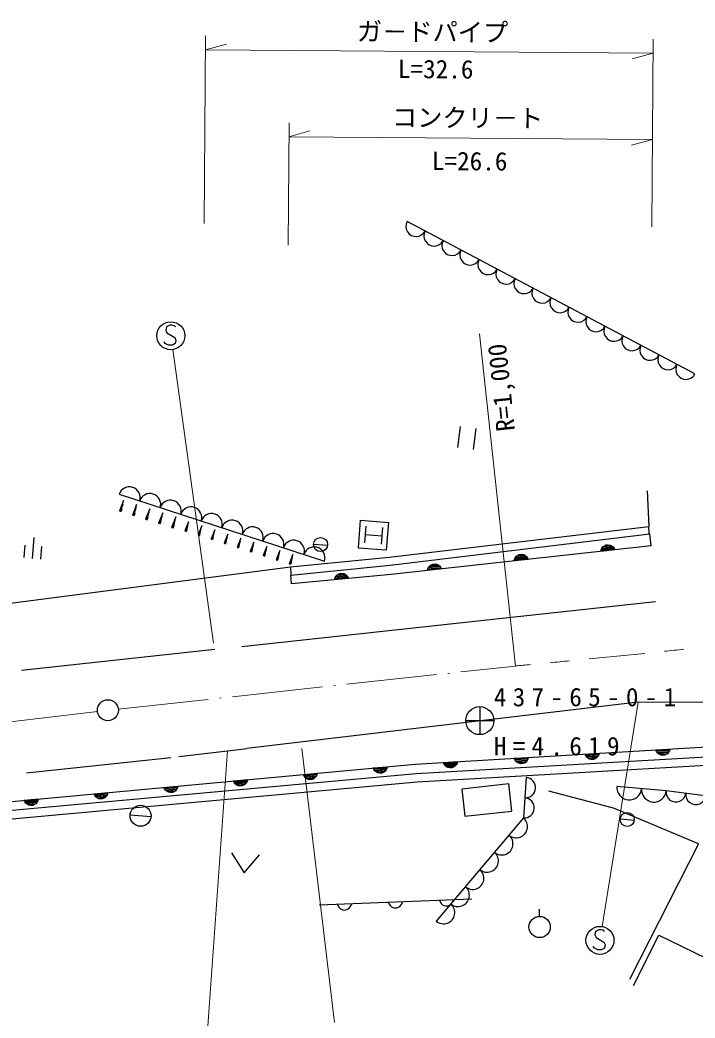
# Model space of a CAD drawing. Units: millimetres, scale not verified. Extents: x 40000 to 680000, y 20000 to 380000.
# Drawn here: x 356812 to 404996, y 266326 to 337564 of the extents above; entities that cross this region are included whole.
import ezdxf
from ezdxf.enums import TextEntityAlignment as Align

# ---------------------------------------------------------------- set-up
doc = ezdxf.new("R2010")
doc.units = ezdxf.units.MM
doc.header["$LTSCALE"] = 1000
doc.linetypes.add('USER1', pattern=[8.199999, 6.452459, -0.806557, 0.134426, -0.806557])
for name, color, linetype, lineweight in [('M-BGD', 7, 'Continuous', 25), ('M-BMK', 2, 'Continuous', 13), ('M-BMK-OTRS', 5, 'Continuous', 25), ('M-BMK-SRVR', 3, 'Continuous', 25), ('M-STR-HTXT', 7, 'Continuous', 13), ('M-STR-STR3', 7, 'Continuous', 25), ('M-STR-STRC', 7, 'Continuous', 25)]:
    doc.layers.add(name, color=color, linetype=linetype, lineweight=lineweight)
doc.styles.add('ＭＳ ゴシック', font='')
doc.styles.get('ＭＳ ゴシック').set_extended_font_data('MS Gothic')

msp = doc.modelspace()

# ---------------------------------------------------------------- linework, layer by layer
at = {"layer": 'M-BGD'}
for p, q in [((388230, 308543), (388046, 307054)), ((389177, 306914), (389362, 308402)), ((364211, 303262), (363914, 302517)), ((363949, 302523), (364048, 302844)), ((364120, 303022), (363964, 302518)), ((363979, 302513), (364187, 303186)), ((364150, 303013), (363995, 302508)), ((364010, 302504), (364109, 302825)), ((364036, 302479), (364211, 303262)), ((365141, 302969), (364845, 302223)), ((364910, 302220), (365118, 302893)), ((364967, 302186), (365141, 302969)), ((363914, 302517), (364036, 302479)), ((363981, 302680), (363934, 302527)), ((364073, 302652), (364025, 302499)), ((364845, 302223), (364967, 302186)), ((364912, 302387), (364864, 302234)), ((364880, 302229), (364979, 302550)), ((365051, 302729), (364895, 302225)), ((365081, 302720), (364926, 302215)), ((364941, 302210), (365040, 302531)), ((365003, 302359), (364956, 302206)), ((366072, 302676), (365775, 301930)), ((365842, 302094), (365795, 301941)), ((365811, 301936), (365910, 302257)), ((365982, 302436), (365826, 301931)), ((365841, 301927), (366049, 302599)), ((366012, 302426), (365856, 301922)), ((365872, 301917), (365971, 302238)), ((365934, 302065), (365887, 301912)), ((365898, 301892), (366072, 302676)), ((367003, 302382), (366706, 301637)), ((366912, 302142), (366757, 301638)), ((366772, 301633), (366979, 302306)), ((366943, 302133), (366787, 301628)), ((366828, 301599), (367003, 302382)), ((367934, 302089), (367637, 301343)), ((367759, 301306), (367934, 302089)), ((365775, 301930), (365898, 301892)), ((366706, 301637), (366828, 301599)), ((366773, 301800), (366726, 301647)), ((366741, 301643), (366840, 301964)), ((366803, 301624), (366902, 301945)), ((366865, 301772), (366818, 301619)), ((367637, 301343), (367759, 301306)), ((367704, 301507), (367657, 301354)), ((367672, 301349), (367771, 301670)), ((367843, 301849), (367688, 301344)), ((367703, 301340), (367910, 302012)), ((367874, 301840), (367718, 301335)), ((367733, 301330), (367832, 301651)), ((367796, 301478), (367749, 301326)), ((368850, 301748), (368590, 301095)), ((368621, 301100), (368708, 301381)), ((368771, 301538), (368634, 301096)), ((368648, 301092), (368829, 301681)), ((368797, 301530), (368661, 301088)), ((368675, 301084), (368761, 301365)), ((368697, 301062), (368850, 301748)), ((369781, 301454), (369521, 300802)), ((369579, 300799), (369760, 301388)), ((369628, 300769), (369781, 301454)), ((383164, 299228), (401699, 301403)), ((357808, 300630), (357685, 299135)), ((368590, 301095), (368697, 301062)), ((368649, 301238), (368608, 301105)), ((368729, 301214), (368688, 301080)), ((369521, 300802), (369628, 300769)), ((369580, 300945), (369538, 300811)), ((369552, 300807), (369639, 301088)), ((369701, 301244), (369565, 300803)), ((369728, 301236), (369592, 300795)), ((369605, 300791), (369692, 301072)), ((369660, 300920), (369619, 300787)), ((370712, 301161), (370452, 300509)), ((370511, 300652), (370469, 300518)), ((370483, 300514), (370569, 300795)), ((370632, 300951), (370496, 300510)), ((370509, 300506), (370691, 301094)), ((370659, 300943), (370523, 300502)), ((370536, 300497), (370623, 300778)), ((370591, 300627), (370550, 300493)), ((370559, 300476), (370712, 301161)), ((371642, 300868), (371383, 300215)), ((371563, 300658), (371427, 300216)), ((371440, 300212), (371622, 300801)), ((371590, 300650), (371454, 300208)), ((371490, 300182), (371642, 300868)), ((357161, 300082), (357087, 299185)), ((358357, 299983), (358283, 299086)), ((370452, 300509), (370559, 300476)), ((371383, 300215), (371490, 300182)), ((371442, 300358), (371400, 300225)), ((371414, 300220), (371500, 300501)), ((371467, 300204), (371554, 300485)), ((371522, 300334), (371480, 300200)), ((372573, 300574), (372313, 299922)), ((372313, 299922), (372421, 299889)), ((372372, 300065), (372331, 299931)), ((372344, 299927), (372431, 300208)), ((372494, 300364), (372358, 299923)), ((372371, 299919), (372553, 300507)), ((372521, 300356), (372385, 299915)), ((372398, 299911), (372485, 300192)), ((372453, 300040), (372411, 299906)), ((372421, 299889), (372573, 300574)), ((373504, 300281), (373244, 299629)), ((373275, 299634), (373362, 299915)), ((373425, 300071), (373289, 299630)), ((373302, 299625), (373484, 300214)), ((373451, 300063), (373315, 299621)), ((373351, 299596), (373504, 300281)), ((374435, 299988), (374175, 299335)), ((374233, 299332), (374414, 299921)), ((374282, 299302), (374435, 299988)), ((377771, 300160), (378767, 300077)), ((373244, 299629), (373351, 299596)), ((373303, 299772), (373262, 299638)), ((373329, 299617), (373415, 299898)), ((373383, 299747), (373342, 299613)), ((374175, 299335), (374282, 299302)), ((374234, 299478), (374193, 299345)), ((374206, 299340), (374293, 299621)), ((374356, 299778), (374220, 299336)), ((374382, 299769), (374246, 299328)), ((374260, 299324), (374346, 299605)), ((374314, 299454), (374273, 299320)), ((375366, 299694), (375106, 299042)), ((375137, 299047), (375224, 299328)), ((375286, 299484), (375150, 299043)), ((375164, 299039), (375345, 299627)), ((375313, 299476), (375177, 299035)), ((375190, 299030), (375277, 299311)), ((375213, 299009), (375366, 299694)), ((376297, 299401), (376037, 298749)), ((376094, 298745), (376276, 299334)), ((376112, 298529), (383164, 299228)), ((376144, 298716), (376297, 299401)), ((375106, 299042), (375213, 299009)), ((375165, 299185), (375124, 299051)), ((375245, 299160), (375204, 299026)), ((376037, 298749), (376144, 298716)), ((376096, 298892), (376054, 298758)), ((376068, 298754), (376154, 299035)), ((376217, 299191), (376081, 298749)), ((376244, 299183), (376108, 298741)), ((376121, 298737), (376208, 299018)), ((376176, 298867), (376135, 298733)), ((391710, 283038), (388356, 282670)), ((391923, 281097), (391710, 283038)), ((388356, 282670), (388569, 280729)), ((399172, 281306), (394564, 282507)), ((364675, 280819), (366171, 280706)), ((388569, 280729), (391923, 281097)), ((405255, 278762), (399172, 281306)), ((399664, 280555), (400657, 280439)), ((405255, 278762), (400312, 269066)), ((371907, 278127), (372803, 276695)), ((372803, 276695), (373902, 277977)), ((393904, 273583), (393904, 274103)), ((400610, 268657), (402416, 272230)), ((402416, 272230), (408188, 269424))]:
    msp.add_line(p, q, dxfattribs=at)
for centre, radius in [((378269, 300119), 500), ((365423, 280762), 750), ((400160, 280498), 500), ((393904, 272823), 760)]:
    msp.add_circle(centre, radius, dxfattribs=at)
at = {"layer": 'M-BMK', "linetype": 'USER1'}
for p, q in [((363832, 288376), (392176, 291452)), ((362341, 288208), (264014, 276655))]:
    msp.add_line(p, q, dxfattribs=at)
at = {"layer": 'M-BMK'}
for start, end in [(275.62646, 275.85565), (275.93585, 276.01611), (275.32373, 275.38586), (275.46606, 275.54626)]:
    msp.add_arc((299393, 1287139), 1000000, start, end, dxfattribs=at)
at = {"layer": 'M-BMK-OTRS'}
for p, q in [((288463, 287154), (376112, 298529)), ((385172, 283181), (445301, 286639)), ((330217, 278184), (385172, 283181))]:
    msp.add_line(p, q, dxfattribs=at)
at = {"layer": 'M-BMK-SRVR'}
for p, q in [((389632, 288554), (389632, 286554)), ((388632, 287554), (390632, 287554))]:
    msp.add_line(p, q, dxfattribs=at)
for centre, radius in [((363086, 288295), 750), ((389632, 287554), 1000)]:
    msp.add_circle(centre, radius, dxfattribs=at)
at = {"layer": 'M-STR-HTXT'}
for p, q in [((370063, 336424), (369964, 323044)), ((370055, 335424), (371558, 335833)), ((401921, 322808), (402019, 336188)), ((402012, 335188), (370055, 335424)), ((402012, 335188), (400509, 334779)), ((375953, 321500), (376017, 330232)), ((376010, 329232), (377513, 329641)), ((376010, 329232), (401967, 329040)), ((401967, 329040), (400464, 328631)), ((389604, 315156), (392176, 291452)), ((367715, 314033), (370623, 293079)), ((400945, 288883), (398370, 272858)), ((371616, 285409), (370000, 262787)), ((379255, 265999), (376924, 285559))]:
    msp.add_line(p, q, dxfattribs=at)
at = {"layer": 'M-STR-STR3'}
for p, q in [((404990, 312298), (384440, 323174)), ((363890, 303706), (378544, 298944)), ((401572, 303961), (401699, 301403)), ((401724, 300895), (401699, 301403)), ((383232, 298655), (401759, 300893)), ((401863, 300026), (401759, 300893)), ((401863, 300026), (383311, 297983)), ((398350, 299860), (398438, 299971)), ((398387, 299885), (399103, 299964)), ((398438, 299971), (398531, 300041)), ((399037, 300016), (398440, 299951)), ((398531, 300041), (398646, 300094)), ((398533, 300021), (398931, 300065)), ((398646, 300094), (398805, 300112)), ((398805, 300112), (398929, 300085)), ((398929, 300085), (399035, 300036)), ((399035, 300036), (399145, 299948)), ((399145, 299948), (399215, 299855)), ((392985, 299229), (392150, 299137)), ((392166, 299179), (392254, 299290)), ((392203, 299203), (392919, 299282)), ((392254, 299290), (392347, 299360)), ((392853, 299335), (392256, 299270)), ((392347, 299360), (392462, 299413)), ((392349, 299340), (392747, 299384)), ((392462, 299413), (392621, 299431)), ((392621, 299431), (392744, 299404)), ((392744, 299404), (392850, 299355)), ((392850, 299355), (392961, 299267)), ((392961, 299267), (393031, 299174)), ((398275, 299631), (398301, 299754)), ((399268, 299740), (398275, 299631)), ((398301, 299754), (398350, 299860)), ((399222, 299796), (398308, 299695)), ((398321, 299757), (399196, 299853)), ((399169, 299910), (398334, 299818)), ((399215, 299855), (399268, 299740)), ((376112, 298529), (376142, 297926)), ((376142, 297926), (383232, 298655)), ((385933, 298392), (385982, 298498)), ((385953, 298394), (386827, 298491)), ((386801, 298548), (385966, 298456)), ((385982, 298498), (386070, 298608)), ((386019, 298522), (386735, 298601)), ((386070, 298608), (386163, 298679)), ((386668, 298654), (386072, 298589)), ((386163, 298679), (386278, 298732)), ((386165, 298659), (386562, 298703)), ((386278, 298732), (386437, 298749)), ((386437, 298749), (386560, 298723)), ((386560, 298723), (386666, 298674)), ((386666, 298674), (386777, 298586)), ((386777, 298586), (386847, 298493)), ((386847, 298493), (386900, 298378)), ((392090, 298950), (392117, 299073)), ((393084, 299059), (392090, 298950)), ((392117, 299073), (392166, 299179)), ((393038, 299114), (392124, 299014)), ((392137, 299075), (393012, 299172)), ((393031, 299174), (393084, 299059)), ((376197, 297323), (376142, 297926)), ((383311, 297983), (376197, 297323)), ((379285, 297730), (379335, 297835)), ((379305, 297732), (380181, 297813)), ((380156, 297871), (379319, 297793)), ((379335, 297835), (379426, 297944)), ((379373, 297859), (380090, 297925)), ((379426, 297944), (379520, 298013)), ((380025, 297979), (379428, 297924)), ((379520, 298013), (379635, 298064)), ((379522, 297993), (379920, 298030)), ((379635, 298064), (379795, 298079)), ((379795, 298079), (379918, 298050)), ((379918, 298050), (380023, 297999)), ((380023, 297999), (380132, 297909)), ((380132, 297909), (380201, 297815)), ((380201, 297815), (380252, 297699)), ((385906, 298268), (385933, 298392)), ((386900, 298378), (385906, 298268)), ((386854, 298433), (385939, 298332)), ((379256, 297607), (379285, 297730)), ((380252, 297699), (379256, 297607)), ((380206, 297755), (379290, 297670)), ((372639, 292853), (402165, 296052)), ((356932, 291148), (370713, 292643)), ((400945, 288883), (372995, 285553)), ((400945, 288883), (413688, 288913)), ((385012, 284450), (445657, 288028)), ((445449, 287218), (385099, 283761)), ((368153, 284985), (371616, 285409)), ((371616, 285409), (372995, 285553)), ((397148, 285166), (398146, 285225)), ((397195, 285048), (397148, 285166)), ((397191, 285108), (398109, 285162)), ((397260, 284952), (397195, 285048)), ((398093, 285101), (397215, 285050)), ((397238, 284991), (398077, 285040)), ((398020, 284977), (397301, 284934)), ((398059, 284999), (397965, 284894)), ((398113, 285103), (398059, 284999)), ((398146, 285225), (398113, 285103)), ((402201, 285464), (403200, 285523)), ((402248, 285347), (402201, 285464)), ((402245, 285406), (403163, 285461)), ((402314, 285250), (402248, 285347)), ((403147, 285399), (402268, 285348)), ((402292, 285289), (403130, 285338)), ((402420, 285156), (402314, 285250)), ((403074, 285275), (402355, 285233)), ((402419, 285176), (403017, 285212)), ((402523, 285102), (402420, 285156)), ((402921, 285146), (402522, 285122)), ((402645, 285069), (402523, 285102)), ((402805, 285079), (402645, 285069)), ((402922, 285126), (402805, 285079)), ((403019, 285192), (402922, 285126)), ((403113, 285297), (403019, 285192)), ((403167, 285401), (403113, 285297)), ((403200, 285523), (403167, 285401)), ((330214, 279384), (385012, 284450)), ((357277, 283829), (367574, 284926)), ((382024, 284174), (383019, 284266)), ((383019, 284266), (382991, 284142)), ((387040, 284570), (388039, 284628)), ((387087, 284452), (387040, 284570)), ((387084, 284512), (388002, 284566)), ((387153, 284356), (387087, 284452)), ((387986, 284505), (387107, 284453)), ((387131, 284395), (387969, 284444)), ((387259, 284262), (387153, 284356)), ((387913, 284381), (387194, 284338)), ((387258, 284282), (387857, 284317)), ((387362, 284208), (387259, 284262)), ((387760, 284251), (387361, 284228)), ((387858, 284297), (387761, 284231)), ((387952, 284403), (387858, 284297)), ((388006, 284506), (387952, 284403)), ((388039, 284628), (388006, 284506)), ((392094, 284868), (393092, 284927)), ((392141, 284750), (392094, 284868)), ((392137, 284810), (393056, 284864)), ((392207, 284654), (392141, 284750)), ((393039, 284803), (392161, 284751)), ((392184, 284693), (393023, 284742)), ((392312, 284560), (392207, 284654)), ((392967, 284679), (392248, 284636)), ((392311, 284580), (392910, 284615)), ((392416, 284506), (392312, 284560)), ((392814, 284549), (392414, 284526)), ((392538, 284473), (392416, 284506)), ((392698, 284483), (392538, 284473)), ((392815, 284529), (392698, 284483)), ((392911, 284595), (392815, 284529)), ((393005, 284701), (392911, 284595)), ((393059, 284804), (393005, 284701)), ((393092, 284927), (393059, 284804)), ((397366, 284858), (397260, 284952)), ((397365, 284878), (397964, 284913)), ((397469, 284804), (397366, 284858)), ((397868, 284848), (397468, 284824)), ((397592, 284771), (397469, 284804)), ((397751, 284781), (397592, 284771)), ((397869, 284828), (397751, 284781)), ((397965, 284894), (397869, 284828)), ((385099, 283761), (330215, 278783)), ((377042, 283713), (378038, 283805)), ((377093, 283597), (377042, 283713)), ((377087, 283657), (378004, 283742)), ((377162, 283503), (377093, 283597)), ((377989, 283680), (377113, 283599)), ((377138, 283541), (377975, 283618)), ((377920, 283553), (377204, 283487)), ((377958, 283577), (377868, 283468)), ((378009, 283682), (377958, 283577)), ((378038, 283805), (378009, 283682)), ((382075, 284058), (382024, 284174)), ((382069, 284118), (382985, 284202)), ((382144, 283964), (382075, 284058)), ((382971, 284141), (382095, 284060)), ((382120, 284002), (382956, 284079)), ((382252, 283873), (382144, 283964)), ((382902, 284014), (382185, 283947)), ((382251, 283893), (382848, 283949)), ((382358, 283823), (382252, 283873)), ((382754, 283880), (382356, 283843)), ((382481, 283794), (382358, 283823)), ((382640, 283809), (382481, 283794)), ((382756, 283860), (382640, 283809)), ((382850, 283929), (382756, 283860)), ((382940, 284037), (382850, 283929)), ((382991, 284142), (382940, 284037)), ((387484, 284175), (387362, 284208)), ((387644, 284184), (387484, 284175)), ((387761, 284231), (387644, 284184)), ((367079, 282792), (368074, 282884)), ((367124, 282736), (368040, 282821)), ((368074, 282884), (368046, 282761)), ((372060, 283252), (373056, 283345)), ((372111, 283137), (372060, 283252)), ((372106, 283197), (373022, 283281)), ((372180, 283043), (372111, 283137)), ((373007, 283220), (372131, 283139)), ((372157, 283081), (372993, 283158)), ((372289, 282952), (372180, 283043)), ((372939, 283093), (372222, 283026)), ((372287, 282972), (372885, 283027)), ((372394, 282902), (372289, 282952)), ((372791, 282958), (372392, 282922)), ((372517, 282873), (372394, 282902)), ((372677, 282888), (372517, 282873)), ((372792, 282939), (372677, 282888)), ((372886, 283008), (372792, 282939)), ((372977, 283116), (372886, 283008)), ((373027, 283221), (372977, 283116)), ((373056, 283345), (373027, 283221)), ((377271, 283413), (377162, 283503)), ((377269, 283433), (377866, 283488)), ((377376, 283362), (377271, 283413)), ((377772, 283419), (377374, 283382)), ((377499, 283333), (377376, 283362)), ((377658, 283348), (377499, 283333)), ((377774, 283399), (377658, 283348)), ((377868, 283468), (377774, 283399)), ((392931, 283490), (392756, 280607)), ((402933, 282544), (399420, 282854)), ((362097, 282331), (363093, 282423)), ((362148, 282216), (362097, 282331)), ((362142, 282275), (363058, 282360)), ((362217, 282122), (362148, 282216)), ((363044, 282298), (362168, 282217)), ((362193, 282160), (363030, 282237)), ((362326, 282031), (362217, 282122)), ((362975, 282172), (362259, 282105)), ((362324, 282051), (362921, 282106)), ((363013, 282195), (362923, 282086)), ((363064, 282300), (363013, 282195)), ((363093, 282423), (363064, 282300)), ((367129, 282676), (367079, 282792)), ((367199, 282582), (367129, 282676)), ((368026, 282759), (367149, 282678)), ((367175, 282620), (368011, 282697)), ((367307, 282492), (367199, 282582)), ((367957, 282632), (367240, 282566)), ((367305, 282512), (367903, 282567)), ((367412, 282441), (367307, 282492)), ((367809, 282498), (367410, 282461)), ((367535, 282412), (367412, 282441)), ((367695, 282427), (367535, 282412)), ((367811, 282478), (367695, 282427)), ((367905, 282547), (367811, 282478)), ((367995, 282656), (367905, 282547)), ((368046, 282761), (367995, 282656)), ((414239, 281102), (402933, 282544)), ((357115, 281871), (358111, 281963)), ((357166, 281755), (357115, 281871)), ((357161, 281815), (358077, 281899)), ((357235, 281661), (357166, 281755)), ((358062, 281838), (357186, 281757)), ((357211, 281699), (358048, 281776)), ((357344, 281571), (357235, 281661)), ((357994, 281711), (357277, 281645)), ((357342, 281591), (357940, 281646)), ((357449, 281520), (357344, 281571)), ((357845, 281577), (357447, 281540)), ((357572, 281491), (357449, 281520)), ((357732, 281506), (357572, 281491)), ((357847, 281557), (357732, 281506)), ((357941, 281626), (357847, 281557)), ((358032, 281735), (357941, 281626)), ((358082, 281840), (358032, 281735)), ((358111, 281963), (358082, 281840)), ((362431, 281981), (362326, 282031)), ((362827, 282037), (362429, 282001)), ((362554, 281952), (362431, 281981)), ((362713, 281967), (362554, 281952)), ((362829, 282017), (362713, 281967)), ((362923, 282086), (362829, 282017)), ((392756, 280607), (386527, 273244)), ((389073, 274819), (378163, 274387)), ((379482, 274439), (379526, 274321)), ((379526, 274321), (379590, 274223)), ((380390, 274255), (380446, 274357)), ((380446, 274357), (380481, 274479)), ((383118, 274583), (383163, 274465)), ((383163, 274465), (383227, 274367)), ((383227, 274367), (383331, 274271)), ((383331, 274271), (383433, 274215)), ((383833, 274231), (383931, 274295)), ((383931, 274295), (384026, 274399)), ((384026, 274399), (384083, 274501)), ((384083, 274501), (384118, 274623)), ((386755, 274727), (386800, 274609)), ((386800, 274609), (386864, 274511)), ((386864, 274511), (386968, 274415)), ((386968, 274415), (387070, 274359)), ((387070, 274359), (387192, 274324)), ((387192, 274324), (387352, 274330)), ((387352, 274330), (387470, 274375)), ((387470, 274375), (387567, 274439)), ((387567, 274439), (387663, 274543)), ((387663, 274543), (387719, 274645)), ((387719, 274645), (387754, 274767)), ((379590, 274223), (379694, 274127)), ((379694, 274127), (379796, 274071)), ((379796, 274071), (379918, 274036)), ((379918, 274036), (380078, 274042)), ((380078, 274042), (380196, 274087)), ((380196, 274087), (380294, 274151)), ((380294, 274151), (380390, 274255)), ((383433, 274215), (383555, 274180)), ((383555, 274180), (383715, 274186)), ((383715, 274186), (383833, 274231))]:
    msp.add_line(p, q, dxfattribs=at)
for centre, radius, start, end in [((385082, 322834), 727, 152.1109, 332.11093), ((386366, 322155), 727, 152.1109, 332.11093), ((387651, 321475), 727, 152.1109, 332.11093), ((388935, 320795), 727, 152.1109, 332.11093), ((390220, 320116), 727, 152.1109, 332.11093), ((391504, 319436), 727, 152.1109, 332.11093), ((392789, 318756), 727, 152.1109, 332.11093), ((394073, 318076), 727, 152.1109, 332.11093), ((395357, 317397), 727, 152.1109, 332.11093), ((396642, 316717), 727, 152.1109, 332.11093), ((397926, 316037), 727, 152.1109, 332.11093), ((399210, 315357), 727, 152.1109, 332.11093), ((400495, 314678), 727, 152.1109, 332.11093), ((401779, 313998), 727, 152.1109, 332.11093), ((403064, 313318), 727, 152.1109, 332.11093), ((404348, 312638), 727, 152.1109, 332.11093), ((364623, 303468), 770, 341.99796, 161.99796), ((366088, 302992), 770, 341.99796, 161.99796), ((367554, 302516), 770, 341.99796, 161.99796), ((369019, 302039), 770, 341.99796, 161.99796), ((370484, 301563), 770, 341.99796, 161.99796), ((371950, 301087), 770, 341.99796, 161.99796), ((373415, 300611), 770, 341.99796, 161.99796), ((374880, 300135), 770, 341.99796, 161.99796), ((376346, 299658), 770, 341.99796, 161.99796), ((377811, 299182), 770, 341.99796, 161.99796), ((392887, 282770), 722, 266.51202, 86.51202), ((400298, 282777), 882, 174.94373, 354.94373), ((402055, 282621), 882, 174.94373, 354.94373), ((403640, 282453), 712, 172.73529, 352.73532), ((405053, 282273), 712, 172.73529, 352.73532), ((392800, 281328), 722, 266.51202, 86.51202), ((392236, 279994), 804, 229.77411, 49.77414), ((391199, 278766), 804, 229.77411, 49.77414), ((390160, 277539), 804, 229.77411, 49.77414), ((389122, 276312), 804, 229.77411, 49.77414), ((388084, 275085), 804, 229.77411, 49.77414), ((387046, 273857), 804, 229.77411, 49.77414)]:
    msp.add_arc(centre, radius, start, end, dxfattribs=at)
at = {"layer": 'M-STR-STRC'}
for p, q in [((367262, 315666), (367221, 315426)), ((367503, 315784), (367262, 315666)), ((367663, 315783), (367503, 315784)), ((367823, 315742), (367663, 315783)), ((367902, 315661), (367823, 315742)), ((367221, 315426), (367299, 315226)), ((367299, 315226), (367857, 314902)), ((367857, 314902), (367935, 314701)), ((367174, 314467), (367094, 314587)), ((367413, 314345), (367174, 314467)), ((367693, 314343), (367413, 314345)), ((367893, 314461), (367693, 314343)), ((367935, 314701), (367893, 314461)), ((380965, 299874), (381129, 301867)), ((381129, 301867), (383122, 301703)), ((381495, 301436), (381396, 300240)), ((382691, 301337), (382592, 300141)), ((383122, 301703), (382958, 299710)), ((381446, 300838), (382641, 300739)), ((382958, 299710), (380965, 299874)), ((397891, 272510), (397851, 272270)), ((397851, 272270), (397931, 272070)), ((398131, 272630), (397891, 272510)), ((398291, 272630), (398131, 272630)), ((398451, 272590), (398291, 272630)), ((398531, 272510), (398451, 272590)), ((397811, 271310), (397731, 271430)), ((397931, 272070), (398491, 271750)), ((398491, 271750), (398571, 271550)), ((398571, 271550), (398531, 271310)), ((398051, 271190), (397811, 271310)), ((398331, 271190), (398051, 271190)), ((398531, 271310), (398331, 271190))]:
    msp.add_line(p, q, dxfattribs=at)
for centre in [(367578, 315024), (398211, 271870)]:
    msp.add_circle(centre, 1000, dxfattribs=at)

# ---------------------------------------------------------------- texts
at = {"layer": 'M-BMK-SRVR', "char_height": 1320, "attachment_point": 7, "style": 'ＭＳ ゴシック'}
for s, insert in [('\\T1.5;437-65-0-1', (390632, 288554)), ('\\T1.5;H=4.619', (390632, 285054))]:
    msp.add_mtext(s, dxfattribs=dict(at, insert=insert))
at = {"layer": 'M-STR-HTXT', "style": 'ＭＳ ゴシック'}
for s, rotation, p in [('ガ－ドパイプ', 359.6, (380852, 335695)), ('L=32.6', 359.6, (383783, 333022)), ('コンクリ－ト', 359.6, (383352, 329566)), ('L=26.6', 359.6, (386209, 326454)), ('R=1,000', 95.9, (392534, 308305))]:
    msp.add_text(s, height=1320, rotation=rotation, dxfattribs=at).set_placement(p, align=Align.BOTTOM_LEFT)

doc.saveas('drawing.dxf')
